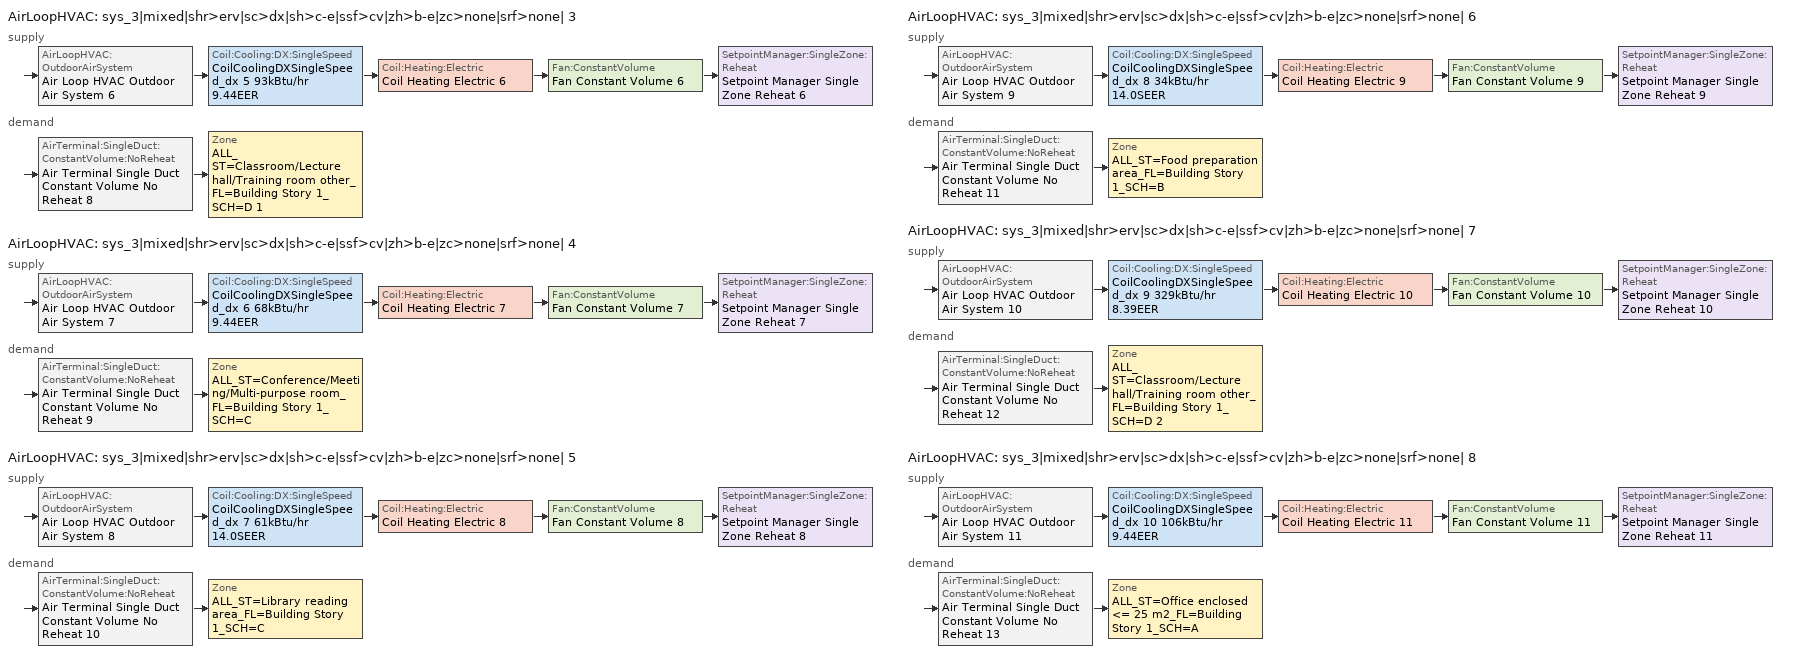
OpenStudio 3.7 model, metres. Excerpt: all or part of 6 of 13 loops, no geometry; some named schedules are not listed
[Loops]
AirLoopHVAC 'sys_3|mixed|shr>erv|sc>dx|sh>c-e|ssf>cv|zh>b-e|zc>none|srf>none| 3'
 supply: AirLoopHVAC:OutdoorAirSystem 'Air Loop HVAC Outdoor Air System 6' > Coil:Cooling:DX:SingleSpeed 'CoilCoolingDXSingleSpeed_dx 5 93kBtu/hr 9.44EER' > Coil:Heating:Electric 'Coil Heating Electric 6' > Fan:ConstantVolume 'Fan Constant Volume 6' > SetpointManager:SingleZone:Reheat 'Setpoint Manager Single Zone Reheat 6'
 demand: AirTerminal:SingleDuct:ConstantVolume:NoReheat 'Air Terminal Single Duct Constant Volume No Reheat 8' > Zone 'ALL_ST=Classroom/Lecture hall/Training room other_FL=Building Story 1_SCH=D 1'
AirLoopHVAC 'sys_3|mixed|shr>erv|sc>dx|sh>c-e|ssf>cv|zh>b-e|zc>none|srf>none| 4'
 supply: AirLoopHVAC:OutdoorAirSystem 'Air Loop HVAC Outdoor Air System 7' > Coil:Cooling:DX:SingleSpeed 'CoilCoolingDXSingleSpeed_dx 6 68kBtu/hr 9.44EER' > Coil:Heating:Electric 'Coil Heating Electric 7' > Fan:ConstantVolume 'Fan Constant Volume 7' > SetpointManager:SingleZone:Reheat 'Setpoint Manager Single Zone Reheat 7'
 demand: AirTerminal:SingleDuct:ConstantVolume:NoReheat 'Air Terminal Single Duct Constant Volume No Reheat 9' > Zone 'ALL_ST=Conference/Meeting/Multi-purpose room_FL=Building Story 1_SCH=C'
AirLoopHVAC 'sys_3|mixed|shr>erv|sc>dx|sh>c-e|ssf>cv|zh>b-e|zc>none|srf>none| 5'
 supply: AirLoopHVAC:OutdoorAirSystem 'Air Loop HVAC Outdoor Air System 8' > Coil:Cooling:DX:SingleSpeed 'CoilCoolingDXSingleSpeed_dx 7 61kBtu/hr 14.0SEER' > Coil:Heating:Electric 'Coil Heating Electric 8' > Fan:ConstantVolume 'Fan Constant Volume 8' > SetpointManager:SingleZone:Reheat 'Setpoint Manager Single Zone Reheat 8'
 demand: AirTerminal:SingleDuct:ConstantVolume:NoReheat 'Air Terminal Single Duct Constant Volume No Reheat 10' > Zone 'ALL_ST=Library reading area_FL=Building Story 1_SCH=C'
AirLoopHVAC 'sys_3|mixed|shr>erv|sc>dx|sh>c-e|ssf>cv|zh>b-e|zc>none|srf>none| 6'
 supply: AirLoopHVAC:OutdoorAirSystem 'Air Loop HVAC Outdoor Air System 9' > Coil:Cooling:DX:SingleSpeed 'CoilCoolingDXSingleSpeed_dx 8 34kBtu/hr 14.0SEER' > Coil:Heating:Electric 'Coil Heating Electric 9' > Fan:ConstantVolume 'Fan Constant Volume 9' > SetpointManager:SingleZone:Reheat 'Setpoint Manager Single Zone Reheat 9'
 demand: AirTerminal:SingleDuct:ConstantVolume:NoReheat 'Air Terminal Single Duct Constant Volume No Reheat 11' > Zone 'ALL_ST=Food preparation area_FL=Building Story 1_SCH=B'
AirLoopHVAC 'sys_3|mixed|shr>erv|sc>dx|sh>c-e|ssf>cv|zh>b-e|zc>none|srf>none| 7'
 supply: AirLoopHVAC:OutdoorAirSystem 'Air Loop HVAC Outdoor Air System 10' > Coil:Cooling:DX:SingleSpeed 'CoilCoolingDXSingleSpeed_dx 9 329kBtu/hr 8.39EER' > Coil:Heating:Electric 'Coil Heating Electric 10' > Fan:ConstantVolume 'Fan Constant Volume 10' > SetpointManager:SingleZone:Reheat 'Setpoint Manager Single Zone Reheat 10'
 demand: AirTerminal:SingleDuct:ConstantVolume:NoReheat 'Air Terminal Single Duct Constant Volume No Reheat 12' > Zone 'ALL_ST=Classroom/Lecture hall/Training room other_FL=Building Story 1_SCH=D 2'
AirLoopHVAC 'sys_3|mixed|shr>erv|sc>dx|sh>c-e|ssf>cv|zh>b-e|zc>none|srf>none| 8'
 supply: AirLoopHVAC:OutdoorAirSystem 'Air Loop HVAC Outdoor Air System 11' > Coil:Cooling:DX:SingleSpeed 'CoilCoolingDXSingleSpeed_dx 10 106kBtu/hr 9.44EER' > Coil:Heating:Electric 'Coil Heating Electric 11' > Fan:ConstantVolume 'Fan Constant Volume 11' > SetpointManager:SingleZone:Reheat 'Setpoint Manager Single Zone Reheat 11'
 demand: AirTerminal:SingleDuct:ConstantVolume:NoReheat 'Air Terminal Single Duct Constant Volume No Reheat 13' > Zone 'ALL_ST=Office enclosed <= 25 m2_FL=Building Story 1_SCH=A'
[Sizing:Zone] Zone Cooling Design Supply Air Temperature Input Method=TemperatureDifference; Zone Cooling Design Supply Air Temperature {C}=14; Zone Cooling Design Supply Air Temperature Difference {deltaC}=11; Zone Heating Design Supply Air Temperature Input Method=TemperatureDifference; Zone Heating Design Supply Air Temperature {C}=40; Zone Heating Design Supply Air Temperature Difference {deltaC}=21; Zone Cooling Design Supply Air Humidity Ratio {kg-H2O/kg-air}=0.0085; Zone Heating Design Supply Air Humidity Ratio {kg-H2O/kg-air}=0.008; Zone Heating Sizing Factor=1.3; Zone Cooling Sizing Factor=1.1; Cooling Design Air Flow Method=DesignDay; Heating Design Air Flow Method=DesignDay; Account for Dedicated Outdoor Air System=No; Dedicated Outdoor Air System Control Strategy=NeutralSupplyAir; Dedicated Outdoor Air Low Setpoint Temperature for Design {C}=autosize; Dedicated Outdoor Air High Setpoint Temperature for Design {C}=autosize; Zone Load Sizing Method=Sensible Load Only No Latent Load; Zone Latent Cooling Design Supply Air Humidity Ratio Input Method=HumidityRatioDifference; Zone Cooling Design Supply Air Humidity Ratio Difference {kgWater/kgDryAir}=0.005; Zone Latent Heating Design Supply Air Humidity Ratio Input Method=HumidityRatioDifference; Zone Humidification Design Supply Air Humidity Ratio Difference {kgWater/kgDryAir}=0.005
ALL_ST=Classroom/Lecture hall/Training room other_FL=Building Story 1_SCH=D 1; ALL_ST=Conference/Meeting/Multi-purpose room_FL=Building Story 1_SCH=C; ALL_ST=Library reading area_FL=Building Story 1_SCH=C; ALL_ST=Food preparation area_FL=Building Story 1_SCH=B; ALL_ST=Classroom/Lecture hall/Training room other_FL=Building Story 1_SCH=D 2; ALL_ST=Office enclosed <= 25 m2_FL=Building Story 1_SCH=A
[Zone equipment]
ALL_ST=Classroom/Lecture hall/Training room other_FL=Building Story 1_SCH=D 1: Zone HVAC Baseboard Convective Electric 8, Air Terminal Single Duct Constant Volume No Reheat 8
ALL_ST=Conference/Meeting/Multi-purpose room_FL=Building Story 1_SCH=C: Zone HVAC Baseboard Convective Electric 9, Air Terminal Single Duct Constant Volume No Reheat 9
ALL_ST=Library reading area_FL=Building Story 1_SCH=C: Zone HVAC Baseboard Convective Electric 10, Air Terminal Single Duct Constant Volume No Reheat 10
ALL_ST=Food preparation area_FL=Building Story 1_SCH=B: Zone HVAC Baseboard Convective Electric 11, Air Terminal Single Duct Constant Volume No Reheat 11
ALL_ST=Classroom/Lecture hall/Training room other_FL=Building Story 1_SCH=D 2: Zone HVAC Baseboard Convective Electric 12, Air Terminal Single Duct Constant Volume No Reheat 12
ALL_ST=Office enclosed <= 25 m2_FL=Building Story 1_SCH=A: Zone HVAC Baseboard Convective Electric 13, Air Terminal Single Duct Constant Volume No Reheat 13
[AirLoopHVAC] Design Supply Air Flow Rate {m3/s}=autosize; Design Return Air Flow Fraction of Supply Air Flow=1
Name | Availability Schedule
sys_3|mixed|shr>erv|sc>dx|sh>c-e|ssf>cv|zh>b-e|zc>none|srf>none| 3 | sys_3|mixed|shr>none|sc>dx|sh>c-e|ssf>cv|zh>b-e|zc>none|srf>none| 3 Occ Sch
sys_3|mixed|shr>erv|sc>dx|sh>c-e|ssf>cv|zh>b-e|zc>none|srf>none| 4 | sys_3|mixed|shr>none|sc>dx|sh>c-e|ssf>cv|zh>b-e|zc>none|srf>none| 4 Occ Sch
sys_3|mixed|shr>erv|sc>dx|sh>c-e|ssf>cv|zh>b-e|zc>none|srf>none| 5 | sys_3|mixed|shr>none|sc>dx|sh>c-e|ssf>cv|zh>b-e|zc>none|srf>none| 5 Occ Sch
sys_3|mixed|shr>erv|sc>dx|sh>c-e|ssf>cv|zh>b-e|zc>none|srf>none| 6 | sys_3|mixed|shr>none|sc>dx|sh>c-e|ssf>cv|zh>b-e|zc>none|srf>none| 6 Occ Sch
sys_3|mixed|shr>erv|sc>dx|sh>c-e|ssf>cv|zh>b-e|zc>none|srf>none| 7 | sys_3|mixed|shr>none|sc>dx|sh>c-e|ssf>cv|zh>b-e|zc>none|srf>none| 7 Occ Sch
sys_3|mixed|shr>erv|sc>dx|sh>c-e|ssf>cv|zh>b-e|zc>none|srf>none| 8 | sys_3|mixed|shr>none|sc>dx|sh>c-e|ssf>cv|zh>b-e|zc>none|srf>none| 8 Occ Sch
[Sizing:System] Type of Load to Size On=Sensible; Design Outdoor Air Flow Rate {m3/s}=Autosize; Central Heating Maximum System Air Flow Ratio=1; Preheat Design Temperature {C}=7; Preheat Design Humidity Ratio {kg-H2O/kg-Air}=0.008; Precool Design Temperature {C}=13; Precool Design Humidity Ratio {kg-H2O/kg-Air}=0.008; Central Cooling Design Supply Air Temperature {C}=13; Central Heating Design Supply Air Temperature {C}=43; Sizing Option=NonCoincident; 100% Outdoor Air in Cooling=No; 100% Outdoor Air in Heating=No; Central Cooling Design Supply Air Humidity Ratio {kg-H2O/kg-Air}=0.0085; Central Heating Design Supply Air Humidity Ratio {kg-H2O/kg-Air}=0.008; Cooling Design Air Flow Method=DesignDay; Cooling Design Air Flow Rate {m3/s}=0; Heating Design Air Flow Method=DesignDay; Heating Design Air Flow Rate {m3/s}=0; System Outdoor Air Method=ZoneSum; Zone Maximum Outdoor Air Fraction=1; Cooling Supply Air Flow Rate Per Floor Area {m3/s-m2}=0.00996765; Cooling Fraction of Autosized Cooling Supply Air Flow Rate=1; Cooling Supply Air Flow Rate Per Unit Cooling Capacity {m3/s-W}=3.94755e-05; Heating Supply Air Flow Rate Per Floor Area {m3/s-m2}=0.00996765; Heating Fraction of Autosized Heating Supply Air Flow Rate=1; Heating Fraction of Autosized Cooling Supply Air Flow Rate=1; Heating Supply Air Flow Rate Per Unit Heating Capacity {m3/s-W}=3.15882e-05; Cooling Design Capacity Method=CoolingDesignCapacity; Cooling Design Capacity {W}=autosize; Cooling Design Capacity Per Floor Area {W/m2}=234.7; Fraction of Autosized Cooling Design Capacity=1; Heating Design Capacity Method=HeatingDesignCapacity; Heating Design Capacity {W}=autosize; Heating Design Capacity Per Floor Area {W/m2}=157; Fraction of Autosized Heating Design Capacity=1; Central Cooling Capacity Control Method=OnOff; Occupant Diversity=autosize
sys_3|mixed|shr>erv|sc>dx|sh>c-e|ssf>cv|zh>b-e|zc>none|srf>none| 3; sys_3|mixed|shr>erv|sc>dx|sh>c-e|ssf>cv|zh>b-e|zc>none|srf>none| 4; sys_3|mixed|shr>erv|sc>dx|sh>c-e|ssf>cv|zh>b-e|zc>none|srf>none| 5; sys_3|mixed|shr>erv|sc>dx|sh>c-e|ssf>cv|zh>b-e|zc>none|srf>none| 6; sys_3|mixed|shr>erv|sc>dx|sh>c-e|ssf>cv|zh>b-e|zc>none|srf>none| 7; sys_3|mixed|shr>erv|sc>dx|sh>c-e|ssf>cv|zh>b-e|zc>none|srf>none| 8
[Fan:ConstantVolume] Availability Schedule=Always On Discrete; Fan Total Efficiency=0.39975; Pressure Rise {Pa}=640; Maximum Flow Rate {m3/s}=AutoSize; Motor Efficiency=0.615
Fan Constant Volume 6; Fan Constant Volume 7; Fan Constant Volume 8; Fan Constant Volume 9; Fan Constant Volume 10; Fan Constant Volume 11
[Coil:Cooling:DX:SingleSpeed] Availability Schedule=Always On Discrete; Rated Total Cooling Capacity {W}=autosize; Rated Sensible Heat Ratio=autosize; Rated Air Flow Rate {m3/s}=autosize; Rated Evaporator Fan Power Per Volume Flow Rate 2017 {W/(m3/s)}=773.3; Rated Evaporator Fan Power Per Volume Flow Rate 2023 {W/(m3/s)}=934.4; Total Cooling Capacity Function of Temperature Curve=DXCOOL-NECB2011-REF-CAPFT; Total Cooling Capacity Function of Flow Fraction Curve=DXCOOL-NECB2011-REF-CAPFFLOW; Energy Input Ratio Function of Temperature Curve=DXCOOL-NECB2011-REF-COOLEIRFT; Energy Input Ratio Function of Flow Fraction Curve=DXCOOL-NECB2011-REF-COOLEIRFFLOW; Part Load Fraction Correlation Curve=DXCOOL-NECB2011-REF-COOLPLFFPLR; Minimum Outdoor Dry-Bulb Temperature for Compressor Operation {C}=-25; Nominal Time for Condensate Removal to Begin {s}=0; Ratio of Initial Moisture Evaporation Rate and Steady State Latent Capacity=0; Maximum Cycling Rate {cycles/hr}=0; Latent Capacity Time Constant {s}=0; Condenser Type=AirCooled; Evaporative Condenser Effectiveness=0.9; Evaporative Condenser Air Flow Rate {m3/s}=autosize; Evaporative Condenser Pump Rated Power Consumption {W}=autosize; Crankcase Heater Capacity {W}=0; Maximum Outdoor Dry-Bulb Temperature for Crankcase Heater Operation {C}=10; Basin Heater Capacity {W/K}=0; Basin Heater Setpoint Temperature {C}=2
Name | Rated COP {W/W}
CoilCoolingDXSingleSpeed_dx 5 93kBtu/hr 9.44EER; CoilCoolingDXSingleSpeed_dx 6 68kBtu/hr 9.44EER; CoilCoolingDXSingleSpeed_dx 10 106kBtu/hr 9.44EER | 3.28022
CoilCoolingDXSingleSpeed_dx 7 61kBtu/hr 14.0SEER; CoilCoolingDXSingleSpeed_dx 8 34kBtu/hr 14.0SEER | 3.8248
CoilCoolingDXSingleSpeed_dx 9 329kBtu/hr 8.39EER | 2.93053
[Coil:Heating:Electric] Availability Schedule=Always On Discrete
Coil Heating Electric 6; Coil Heating Electric 7; Coil Heating Electric 8; Coil Heating Electric 9; Coil Heating Electric 10; Coil Heating Electric 11
[Controller:OutdoorAir] Minimum Outdoor Air Flow Rate {m3/s}=autosize; Maximum Outdoor Air Flow Rate {m3/s}=Autosize; Economizer Control Action Type=ModulateFlow; Lockout Type=NoLockout; Minimum Limit Type=FixedMinimum; High Humidity Control=No; Heat Recovery Bypass Control Type=BypassWhenOAFlowGreaterThanMinimum; Economizer Operation Staging=InterlockedWithMechanicalCooling
Name | Economizer Control Type | Minimum Outdoor Air Schedule | Controller Mechanical Ventilation | Economizer Maximum Limit Dry-Bulb Temperature {C} | Economizer Maximum Limit Enthalpy {J/kg} | Economizer Minimum Limit Dry-Bulb Temperature {C}
Controller Outdoor Air 6 | DifferentialEnthalpy | sys_3|mixed|shr>none|sc>dx|sh>c-e|ssf>cv|zh>b-e|zc>none|srf>none| 3 Occ Sch | Controller Mechanical Ventilation 6
Controller Outdoor Air 7 | NoEconomizer | sys_3|mixed|shr>none|sc>dx|sh>c-e|ssf>cv|zh>b-e|zc>none|srf>none| 4 Occ Sch | Controller Mechanical Ventilation 7 | 28 | 64000 | -100
Controller Outdoor Air 8 | NoEconomizer | sys_3|mixed|shr>none|sc>dx|sh>c-e|ssf>cv|zh>b-e|zc>none|srf>none| 5 Occ Sch | Controller Mechanical Ventilation 8 | 28 | 64000 | -100
Controller Outdoor Air 9 | NoEconomizer | sys_3|mixed|shr>none|sc>dx|sh>c-e|ssf>cv|zh>b-e|zc>none|srf>none| 6 Occ Sch | Controller Mechanical Ventilation 9 | 28 | 64000 | -100
Controller Outdoor Air 10 | DifferentialEnthalpy | sys_3|mixed|shr>none|sc>dx|sh>c-e|ssf>cv|zh>b-e|zc>none|srf>none| 7 Occ Sch | Controller Mechanical Ventilation 10
Controller Outdoor Air 11 | DifferentialEnthalpy | sys_3|mixed|shr>none|sc>dx|sh>c-e|ssf>cv|zh>b-e|zc>none|srf>none| 8 Occ Sch | Controller Mechanical Ventilation 11
[Controller:MechanicalVentilation] Availability Schedule=Always On Discrete; System Outdoor Air Method=ZoneSum
Controller Mechanical Ventilation 6; Controller Mechanical Ventilation 7; Controller Mechanical Ventilation 8; Controller Mechanical Ventilation 9; Controller Mechanical Ventilation 10; Controller Mechanical Ventilation 11
[AirLoopHVAC:OutdoorAirSystem]
Name | Controller
Air Loop HVAC Outdoor Air System 6 | Controller Outdoor Air 6
Air Loop HVAC Outdoor Air System 7 | Controller Outdoor Air 7
Air Loop HVAC Outdoor Air System 8 | Controller Outdoor Air 8
Air Loop HVAC Outdoor Air System 9 | Controller Outdoor Air 9
Air Loop HVAC Outdoor Air System 10 | Controller Outdoor Air 10
Air Loop HVAC Outdoor Air System 11 | Controller Outdoor Air 11
[SetpointManager:SingleZone:Reheat] Minimum Supply Air Temperature {C}=13; Maximum Supply Air Temperature {C}=43
Name | Control Zone | Setpoint Node or NodeList
Setpoint Manager Single Zone Reheat 6 | ALL_ST=Classroom/Lecture hall/Training room other_FL=Building Story 1_SCH=D 1 | sys_3|mixed|shr>erv|sc>dx|sh>c-e|ssf>cv|zh>b-e|zc>none|srf>none| 3 Supply Outlet Node
Setpoint Manager Single Zone Reheat 7 | ALL_ST=Conference/Meeting/Multi-purpose room_FL=Building Story 1_SCH=C | sys_3|mixed|shr>erv|sc>dx|sh>c-e|ssf>cv|zh>b-e|zc>none|srf>none| 4 Supply Outlet Node
Setpoint Manager Single Zone Reheat 8 | ALL_ST=Library reading area_FL=Building Story 1_SCH=C | sys_3|mixed|shr>erv|sc>dx|sh>c-e|ssf>cv|zh>b-e|zc>none|srf>none| 5 Supply Outlet Node
Setpoint Manager Single Zone Reheat 9 | ALL_ST=Food preparation area_FL=Building Story 1_SCH=B | sys_3|mixed|shr>erv|sc>dx|sh>c-e|ssf>cv|zh>b-e|zc>none|srf>none| 6 Supply Outlet Node
Setpoint Manager Single Zone Reheat 10 | ALL_ST=Classroom/Lecture hall/Training room other_FL=Building Story 1_SCH=D 2 | sys_3|mixed|shr>erv|sc>dx|sh>c-e|ssf>cv|zh>b-e|zc>none|srf>none| 7 Supply Outlet Node
Setpoint Manager Single Zone Reheat 11 | ALL_ST=Office enclosed <= 25 m2_FL=Building Story 1_SCH=A | sys_3|mixed|shr>erv|sc>dx|sh>c-e|ssf>cv|zh>b-e|zc>none|srf>none| 8 Supply Outlet Node
[ZoneHVAC:Baseboard:Convective:Electric] Availability Schedule=Always On Discrete; Nominal Capacity {W}=autosize; Efficiency=1
Zone HVAC Baseboard Convective Electric 8; Zone HVAC Baseboard Convective Electric 9; Zone HVAC Baseboard Convective Electric 10; Zone HVAC Baseboard Convective Electric 11; Zone HVAC Baseboard Convective Electric 12; Zone HVAC Baseboard Convective Electric 13
[AirTerminal:SingleDuct:ConstantVolume:NoReheat] Availability Schedule=Always On Discrete; Maximum Air Flow Rate {m3/s}=AutoSize
Air Terminal Single Duct Constant Volume No Reheat 8; Air Terminal Single Duct Constant Volume No Reheat 9; Air Terminal Single Duct Constant Volume No Reheat 10; Air Terminal Single Duct Constant Volume No Reheat 11; Air Terminal Single Duct Constant Volume No Reheat 12; Air Terminal Single Duct Constant Volume No Reheat 13
[Schedule:Ruleset]
Name | Default Day Schedule | Summer Design Day Schedule | Winter Design Day Schedule
sys_3|mixed|shr>none|sc>dx|sh>c-e|ssf>cv|zh>b-e|zc>none|srf>none| 3 Occ Sch | sys_3|mixed|shr>none|sc>dx|sh>c-e|ssf>cv|zh>b-e|zc>none|srf>none| 3 Occ Sch Default | sys_3|mixed|shr>none|sc>dx|sh>c-e|ssf>cv|zh>b-e|zc>none|srf>none| 3 Occ Sch Summer Design Day | sys_3|mixed|shr>none|sc>dx|sh>c-e|ssf>cv|zh>b-e|zc>none|srf>none| 3 Occ Sch Winter Design Day
sys_3|mixed|shr>none|sc>dx|sh>c-e|ssf>cv|zh>b-e|zc>none|srf>none| 4 Occ Sch | sys_3|mixed|shr>none|sc>dx|sh>c-e|ssf>cv|zh>b-e|zc>none|srf>none| 4 Occ Sch Default | sys_3|mixed|shr>none|sc>dx|sh>c-e|ssf>cv|zh>b-e|zc>none|srf>none| 4 Occ Sch Summer Design Day | sys_3|mixed|shr>none|sc>dx|sh>c-e|ssf>cv|zh>b-e|zc>none|srf>none| 4 Occ Sch Winter Design Day
sys_3|mixed|shr>none|sc>dx|sh>c-e|ssf>cv|zh>b-e|zc>none|srf>none| 5 Occ Sch | sys_3|mixed|shr>none|sc>dx|sh>c-e|ssf>cv|zh>b-e|zc>none|srf>none| 5 Occ Sch Default | sys_3|mixed|shr>none|sc>dx|sh>c-e|ssf>cv|zh>b-e|zc>none|srf>none| 5 Occ Sch Summer Design Day | sys_3|mixed|shr>none|sc>dx|sh>c-e|ssf>cv|zh>b-e|zc>none|srf>none| 5 Occ Sch Winter Design Day
sys_3|mixed|shr>none|sc>dx|sh>c-e|ssf>cv|zh>b-e|zc>none|srf>none| 6 Occ Sch | sys_3|mixed|shr>none|sc>dx|sh>c-e|ssf>cv|zh>b-e|zc>none|srf>none| 6 Occ Sch Default | sys_3|mixed|shr>none|sc>dx|sh>c-e|ssf>cv|zh>b-e|zc>none|srf>none| 6 Occ Sch Summer Design Day | sys_3|mixed|shr>none|sc>dx|sh>c-e|ssf>cv|zh>b-e|zc>none|srf>none| 6 Occ Sch Winter Design Day
sys_3|mixed|shr>none|sc>dx|sh>c-e|ssf>cv|zh>b-e|zc>none|srf>none| 7 Occ Sch | sys_3|mixed|shr>none|sc>dx|sh>c-e|ssf>cv|zh>b-e|zc>none|srf>none| 7 Occ Sch Default | sys_3|mixed|shr>none|sc>dx|sh>c-e|ssf>cv|zh>b-e|zc>none|srf>none| 7 Occ Sch Summer Design Day | sys_3|mixed|shr>none|sc>dx|sh>c-e|ssf>cv|zh>b-e|zc>none|srf>none| 7 Occ Sch Winter Design Day
sys_3|mixed|shr>none|sc>dx|sh>c-e|ssf>cv|zh>b-e|zc>none|srf>none| 8 Occ Sch | sys_3|mixed|shr>none|sc>dx|sh>c-e|ssf>cv|zh>b-e|zc>none|srf>none| 8 Occ Sch Default | sys_3|mixed|shr>none|sc>dx|sh>c-e|ssf>cv|zh>b-e|zc>none|srf>none| 8 Occ Sch Summer Design Day | sys_3|mixed|shr>none|sc>dx|sh>c-e|ssf>cv|zh>b-e|zc>none|srf>none| 8 Occ Sch Winter Design Day
[Schedule:Day]
sys_3|mixed|shr>none|sc>dx|sh>c-e|ssf>cv|zh>b-e|zc>none|srf>none| 3 Occ Sch Default: 9, 0, 0, 18, 0, 1, 19, 0, 0, 22, 0, 1, 24, 0, 0
sys_3|mixed|shr>none|sc>dx|sh>c-e|ssf>cv|zh>b-e|zc>none|srf>none| 3 Occ Sch Winter Design Day; sys_3|mixed|shr>none|sc>dx|sh>c-e|ssf>cv|zh>b-e|zc>none|srf>none| 3 Occ Sch Summer Design Day; sys_3|mixed|shr>none|sc>dx|sh>c-e|ssf>cv|zh>b-e|zc>none|srf>none| 4 Occ Sch Winter Design Day; sys_3|mixed|shr>none|sc>dx|sh>c-e|ssf>cv|zh>b-e|zc>none|srf>none| 4 Occ Sch Summer Design Day: 24, 0, 1
sys_3|mixed|shr>none|sc>dx|sh>c-e|ssf>cv|zh>b-e|zc>none|srf>none| 4 Occ Sch Default; sys_3|mixed|shr>none|sc>dx|sh>c-e|ssf>cv|zh>b-e|zc>none|srf>none| 5 Occ Sch Default: 9, 0, 0, 21, 0, 1, 24, 0, 0
[Schedule:Rule] Rule Order=0; Apply Sunday=Yes; Date Specification Type=DateRange; Start Month=1; Start Day=1; End Month=12; End Day=31
Name | Schedule Ruleset | Day Schedule | Apply Saturday
Schedule Rule 84 | sys_3|mixed|shr>none|sc>dx|sh>c-e|ssf>cv|zh>b-e|zc>none|srf>none| 3 Occ Sch | Schedule Day 63 | Yes
Schedule Rule 85 | sys_3|mixed|shr>none|sc>dx|sh>c-e|ssf>cv|zh>b-e|zc>none|srf>none| 4 Occ Sch | Schedule Day 64
[Schedule:Constant]
Always On Discrete: Value=1
[Curve:Biquadratic] Minimum Value of x=13; Maximum Value of x=24; Minimum Value of y=24; Maximum Value of y=46
Name | Coefficient1 Constant | Coefficient2 x | Coefficient3 x**2 | Coefficient4 y | Coefficient5 y**2 | Coefficient6 x*y
DXCOOL-NECB2011-REF-CAPFT | 0.867905 | 0.0142459 | 0.00055436 | -0.0075575 | 3.3e-05 | -0.0001918
DXCOOL-NECB2011-REF-COOLEIRFT | 0.114171 | 0.0281822 | -0.0004199 | 0.0214108 | 0.000161028 | -0.000679104
[Curve:Quadratic] Minimum Value of x=0.5; Maximum Value of x=1.5
Name | Coefficient1 Constant | Coefficient2 x | Coefficient3 x**2
DXCOOL-NECB2011-REF-CAPFFLOW | 0.8 | 0.2 | 0
DXCOOL-NECB2011-REF-COOLEIRFFLOW | 1.1552 | -0.1808 | 0.0256
[Curve:Cubic]
DXCOOL-NECB2011-REF-COOLPLFFPLR: Coefficient1 Constant=0.0277; Coefficient2 x=4.9151; Coefficient3 x**2=-8.184; Coefficient4 x**3=4.2702; Minimum Value of x=0.7; Maximum Value of x=1
